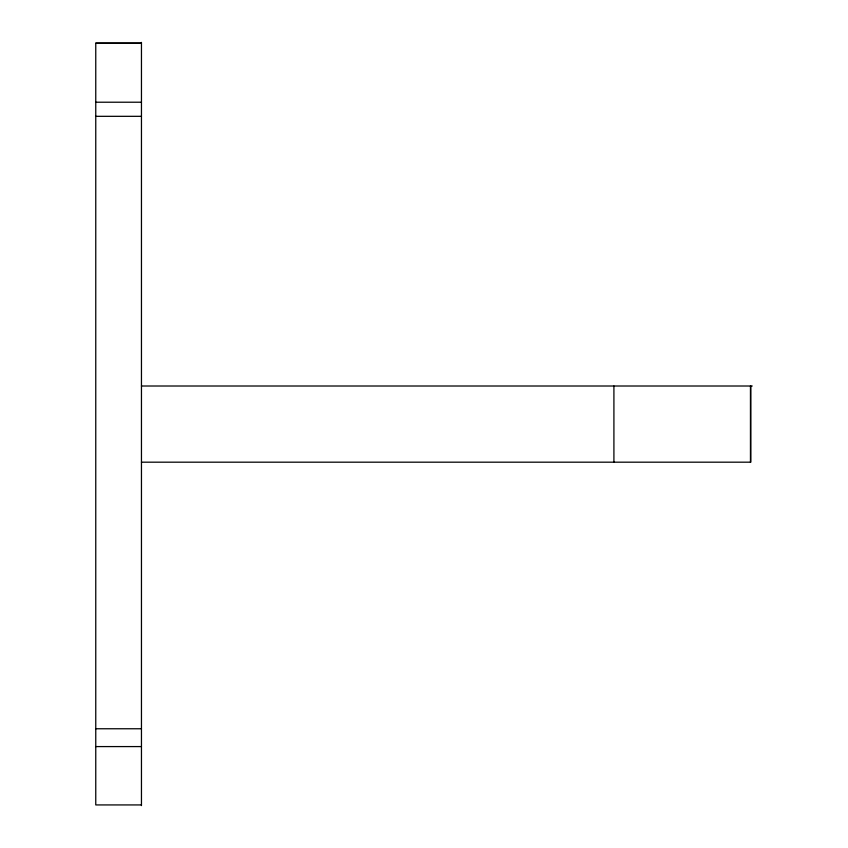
<?xml version="1.0" encoding="UTF-8"?>
<svg xmlns="http://www.w3.org/2000/svg" width="848" height="848" viewBox="0 0 848 848"><rect width="100%" height="100%" fill="white"/><g stroke="black" fill="none" stroke-linecap="round" stroke-linejoin="round"><path stroke-width="1.27" d="M141.457 43.11L95.76 43.11L95.76 804.932L141.457 804.932M95.76 43.259L141.457 43.259M95.76 102.216L141.457 102.216M95.76 116.324L141.457 116.324M141.457 386.01L752.24 386.01M141.457 462.181L750.798 462.181L750.798 386.01M95.76 728.761L141.457 728.761M95.76 746.579L141.457 746.579M750.459 386.01L750.459 462.181M613.91 386.01L613.91 462.181M141.457 42.4L141.457 805.6"/></g></svg>
